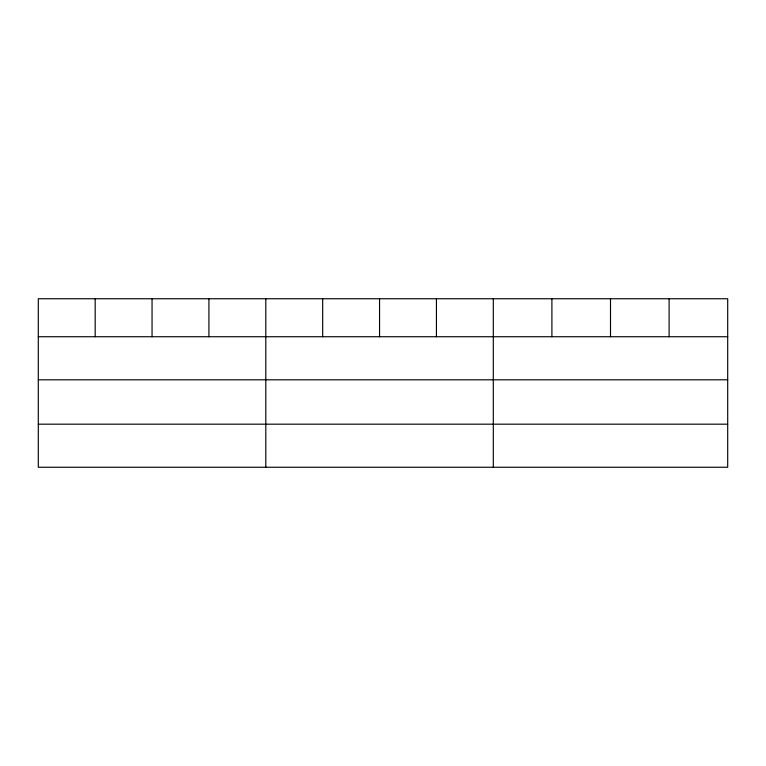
<?xml version="1.0" encoding="UTF-8"?>
<svg xmlns="http://www.w3.org/2000/svg" width="766" height="766" viewBox="0 0 766 766"><rect width="100%" height="100%" fill="white"/><g stroke="black" fill="none" stroke-linecap="round" stroke-linejoin="round"><path stroke-width="1.15" d="M727.7 379.802L727.7 298.75L38.3 298.75L38.3 467.25L727.7 467.25L727.7 379.802L38.3 379.802M38.3 336.734L727.7 336.734M38.3 424.182L727.7 424.182M669.101 298.75L669.101 336.734M610.502 298.75L610.502 336.734M551.903 298.75L551.903 336.734M493.304 298.75L493.304 467.25M436.429 298.75L436.429 336.734M379.553 298.75L379.553 336.734M322.678 298.75L322.678 336.734M265.802 298.75L265.802 467.25M208.927 298.75L208.927 336.734M152.051 298.75L152.051 336.734M95.176 298.75L95.176 336.734"/></g></svg>
